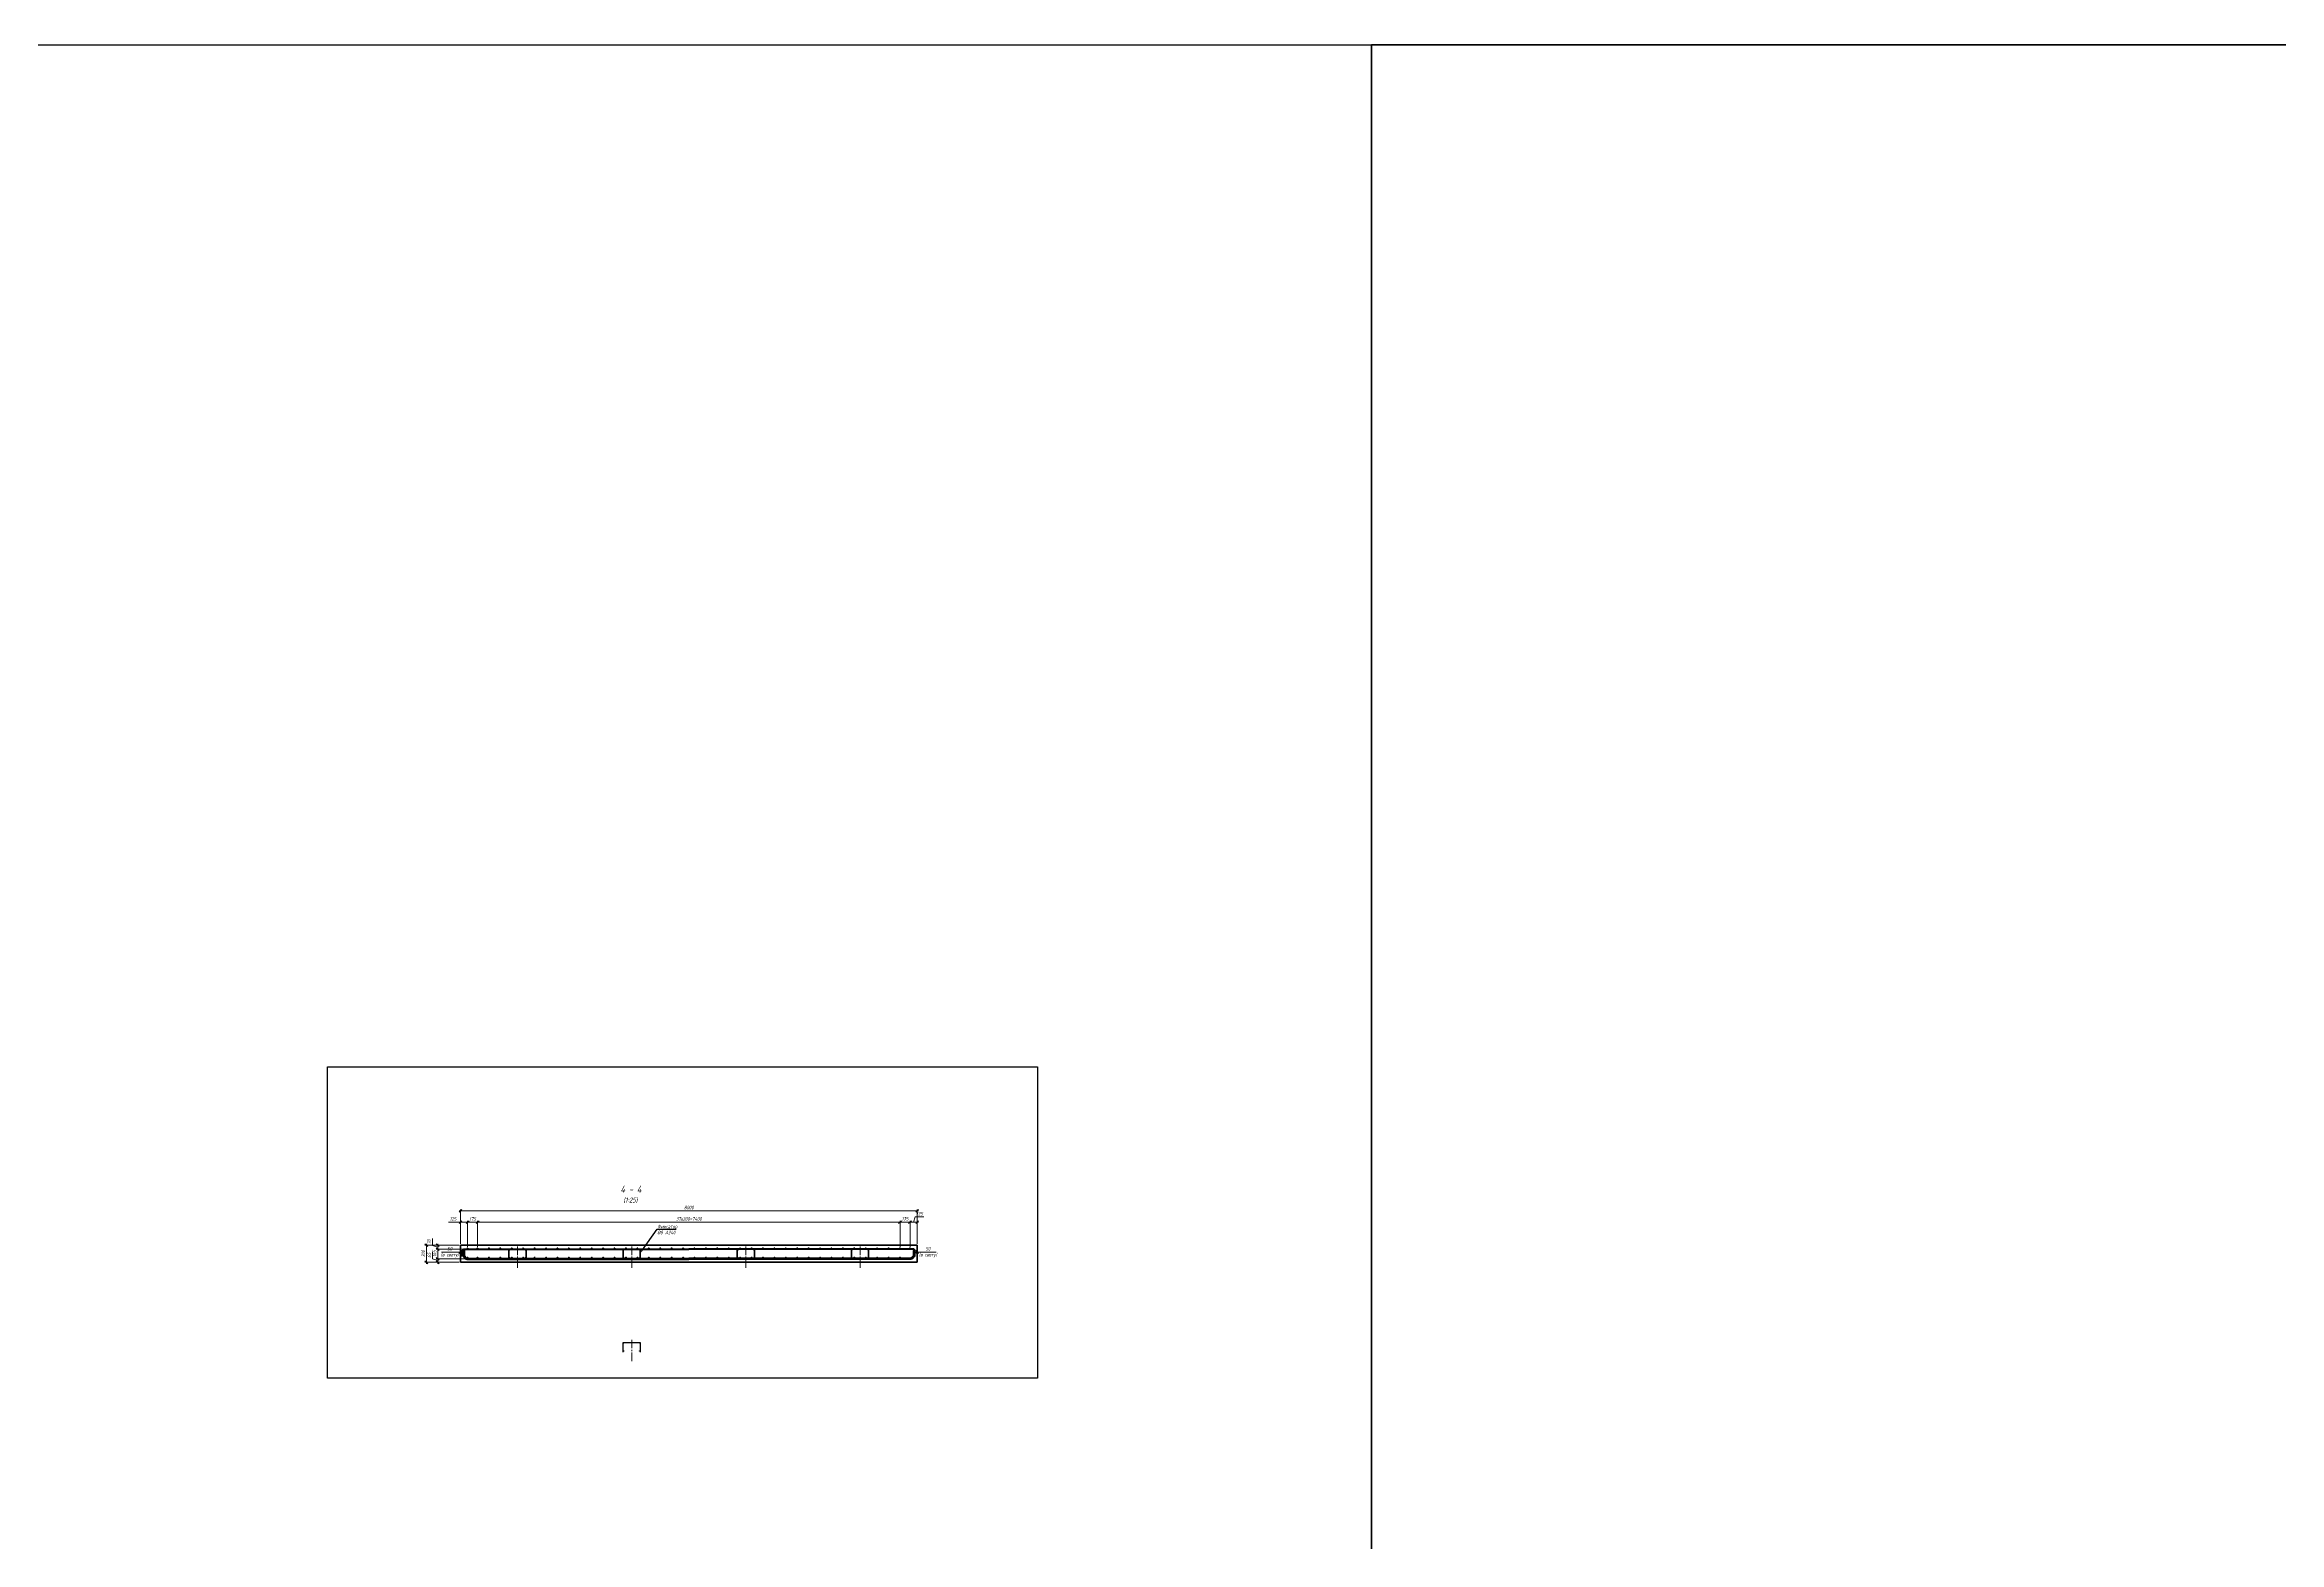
# Model space of a CAD drawing. Header units: millimetres. Extents: x 265754 to 14267433, y -6145605 to 2433772.
# Drawn here: x 6687455 to 6726598, y -194521 to -168288 of the extents above; entities that cross this region are included whole.
import ezdxf
from ezdxf import colors
from ezdxf.entities.mleader import LeaderData, LeaderLine
from ezdxf.math import Vec2, Vec3

# ---------------------------------------------------------------- set-up
doc = ezdxf.new("R2010")
doc.units = ezdxf.units.MM
doc.linetypes.add('осевая', pattern=[2, 1.25, -0.25, 0.25, -0.25])
doc.linetypes.add('осевая2', pattern=[1.125, 0.75, -0.125, 0.125, -0.125])
doc.layers.add('1 Осевая 0.15', color=3, linetype='осевая')
for name, color, linetype, lineweight in [('1-Бетон', 106, 'Continuous', 35), ('Арматура', 1, 'Continuous', 40), ('ИС_TXT_ЗГЛ', 1, 'Continuous', 35), ('Опалука', 4, 'Continuous', 25), ('Тонкая', 3, 'Continuous', 15)]:
    doc.layers.add(name, color=color, linetype=linetype, lineweight=lineweight)
doc.styles.add('0', font='isocpeur.ttf', dxfattribs={"width": 0.8, "oblique": 15})
doc.styles.add('1', font='isocpeur.ttf', dxfattribs={"width": 0.8, "oblique": 15})
doc.styles.add('м100', font='isocpeur.ttf', dxfattribs={"width": 0.8, "oblique": 10, "height": 250})
doc.styles.add('М50', font='isocpeur.ttf', dxfattribs={"width": 0.8, "oblique": 15, "height": 125})
doc.dimstyles.new('М25', dxfattribs={"dimscale": 25, "dimtxt": 2.5, "dimasz": 2, "dimexe": 1, "dimexo": 1, "dimgap": 1, "dimtad": 1, "dimdec": 0, "dimtxsty": '0', "dimblk1": 'OBLIQUE', "dimblk2": 'OBLIQUE', "dimsah": 1, "dimcen": 2.5, "dimdle": 1, "dimclrd": 256, "dimclre": 256, "dimclrt": 256, "dimaunit": 1, "dimadec": 0, "dimazin": 0, "dimtfac": 0.75, "dimtdec": 0, "dimtmove": 1, "dimatfit": 2, "dimldrblk": 'OBLIQUE', "dimfxl": 1, "dimtolj": 1, "dimtzin": 0, "dimlwd": -1, "dimlwe": -1, "dimarcsym": 0})

# ---------------------------------------------------------------- blocks, each defined once
blk = doc.blocks.new('_OBLIQUE')
at = {"color": 0, "linetype": 'ByBlock', "lineweight": -2}
blk.add_line((0.5, 0.5), (-0.5, -0.5), dxfattribs=at)
blk = doc.blocks.new('*D627')
at = {"layer": 'Defpoints', "color": 0, "linetype": 'Continuous', "transparency": 16777216}
for p in [(6702738, -188714), (6694738, -189317), (6702738, -189317)]:
    blk.add_point(p, dxfattribs=at)
at = {"layer": 'Тонкая', "transparency": 16777216}
for p, q in [((6694713, -188714), (6702763, -188714)), ((6694738, -189292), (6694738, -188689)), ((6702738, -189292), (6702738, -188689))]:
    blk.add_line(p, q, dxfattribs=at)
at = {"layer": 'Тонкая', "linetype": 'Continuous', "transparency": 16777216, "xscale": 50, "yscale": 50, "zscale": 50, "rotation": 180}
blk.add_blockref('_OBLIQUE', (6694738, -188714), dxfattribs=at)
at = {"layer": 'Тонкая', "linetype": 'Continuous', "transparency": 16777216, "xscale": 50, "yscale": 50, "zscale": 50}
blk.add_blockref('_OBLIQUE', (6702738, -188714), dxfattribs=at)
at = {"layer": 'Тонкая', "linetype": 'Continuous', "transparency": 16777216, "insert": (6698738, -188657), "char_height": 62.5, "attachment_point": 5, "style": '0'}
blk.add_mtext('\\A1;8000', dxfattribs=at)
blk = doc.blocks.new('*D628')
at = {"layer": 'Defpoints', "color": 0, "linetype": 'Continuous', "transparency": 16777216}
for p in [(6694863, -188914), (6694738, -189317), (6694863, -189373)]:
    blk.add_point(p, dxfattribs=at)
at = {"layer": 'Тонкая', "transparency": 16777216}
for p, q in [((6694531, -188914), (6694738, -188914)), ((6694713, -188914), (6694888, -188914)), ((6694738, -189292), (6694738, -188889)), ((6694863, -189348), (6694863, -188889))]:
    blk.add_line(p, q, dxfattribs=at)
at = {"layer": 'Тонкая', "linetype": 'Continuous', "transparency": 16777216, "xscale": 50, "yscale": 50, "zscale": 50, "rotation": 180}
blk.add_blockref('_OBLIQUE', (6694738, -188914), dxfattribs=at)
at = {"layer": 'Тонкая', "linetype": 'Continuous', "transparency": 16777216, "xscale": 50, "yscale": 50, "zscale": 50}
blk.add_blockref('_OBLIQUE', (6694863, -188914), dxfattribs=at)
at = {"layer": 'Тонкая', "linetype": 'Continuous', "transparency": 16777216, "insert": (6694607, -188857), "char_height": 62.5, "attachment_point": 5, "style": '0'}
blk.add_mtext('\\A1;125', dxfattribs=at)
blk = doc.blocks.new('*D629')
at = {"layer": 'Defpoints', "color": 0, "linetype": 'Continuous', "transparency": 16777216}
for p in [(6702438, -188914), (6695038, -189373), (6702438, -189373)]:
    blk.add_point(p, dxfattribs=at)
at = {"layer": 'Тонкая', "transparency": 16777216}
for p, q in [((6695013, -188914), (6702463, -188914)), ((6695038, -189348), (6695038, -188889)), ((6702438, -189348), (6702438, -188889))]:
    blk.add_line(p, q, dxfattribs=at)
at = {"layer": 'Тонкая', "linetype": 'Continuous', "transparency": 16777216, "xscale": 50, "yscale": 50, "zscale": 50, "rotation": 180}
blk.add_blockref('_OBLIQUE', (6695038, -188914), dxfattribs=at)
at = {"layer": 'Тонкая', "linetype": 'Continuous', "transparency": 16777216, "xscale": 50, "yscale": 50, "zscale": 50}
blk.add_blockref('_OBLIQUE', (6702438, -188914), dxfattribs=at)
at = {"layer": 'Тонкая', "linetype": 'Continuous', "transparency": 16777216, "insert": (6698738, -188857), "char_height": 62.5, "attachment_point": 5, "style": '0'}
blk.add_mtext('\\A1;37х200=7400', dxfattribs=at)
blk = doc.blocks.new('*D630')
at = {"layer": 'Defpoints', "color": 0, "linetype": 'Continuous', "transparency": 16777216}
for p in [(6702738, -188914), (6702613, -189373), (6702738, -189267)]:
    blk.add_point(p, dxfattribs=at)
at = {"layer": 'Тонкая', "transparency": 16777216}
for p, q in [((6702588, -188914), (6702763, -188914)), ((6702613, -189348), (6702613, -188889)), ((6702675, -188914), (6702704, -188820)), ((6702704, -188820), (6702855, -188820)), ((6702738, -189242), (6702738, -188889))]:
    blk.add_line(p, q, dxfattribs=at)
at = {"layer": 'Тонкая', "linetype": 'Continuous', "transparency": 16777216, "xscale": 50, "yscale": 50, "zscale": 50, "rotation": 180}
blk.add_blockref('_OBLIQUE', (6702613, -188914), dxfattribs=at)
at = {"layer": 'Тонкая', "linetype": 'Continuous', "transparency": 16777216, "xscale": 50, "yscale": 50, "zscale": 50}
blk.add_blockref('_OBLIQUE', (6702738, -188914), dxfattribs=at)
at = {"layer": 'Тонкая', "linetype": 'Continuous', "transparency": 16777216, "insert": (6702779, -188764), "char_height": 62.5, "attachment_point": 5, "style": '0'}
blk.add_mtext('\\A1;125', dxfattribs=at)
blk = doc.blocks.new('фиксатор Ф1 торец')
at = {"linetype": 'Continuous'}
h = blk.add_hatch(color=256, dxfattribs=at)
h.dxf.hatch_style = 1
h.paths.add_polyline_path([(-150, -58, 1), (-134, -58, 1)])
h = blk.add_hatch(color=256, dxfattribs=at)
h.dxf.hatch_style = 1
h.paths.add_polyline_path([(-150, -198, 1), (-134, -198, 1)])
h = blk.add_hatch(color=256, dxfattribs=at)
h.dxf.hatch_style = 1
h.paths.add_polyline_path([(134, -58, 1), (150, -58, 1)])
h = blk.add_hatch(color=256, dxfattribs=at)
h.dxf.hatch_style = 1
h.paths.add_polyline_path([(134, -198, 1), (150, -198, 1)])
for p, q in [((-150, -50), (-150, -218)), ((-150, -50), (150, -50)), ((150, -50), (150, -218))]:
    blk.add_line(p, q)
for centre in [(-142, -58), (-142, -198), (142, -58), (142, -198)]:
    blk.add_circle(centre, 4)
at = {"layer": '1 Осевая 0.15', "linetype": 'осевая2', "lineweight": 15, "ltscale": 200}
blk.add_line((0, 0), (0, -378), dxfattribs=at)
blk = doc.blocks.new('*D631')
at = {"layer": 'Defpoints', "color": 0, "linetype": 'Continuous', "transparency": 16777216}
for p in [(6694738, -189317), (6694142, -189617), (6694738, -189617)]:
    blk.add_point(p, dxfattribs=at)
at = {"layer": 'Тонкая', "transparency": 16777216}
for p, q in [((6694713, -189317), (6694117, -189317)), ((6694142, -189292), (6694142, -189642)), ((6694713, -189617), (6694117, -189617))]:
    blk.add_line(p, q, dxfattribs=at)
at = {"layer": 'Тонкая', "linetype": 'Continuous', "transparency": 16777216, "xscale": 50, "yscale": 50, "zscale": 50}
for p, rotation in [((6694142, -189317), 90), ((6694142, -189617), 270)]:
    blk.add_blockref('_OBLIQUE', p, dxfattribs=dict(at, rotation=rotation))
at = {"layer": 'Тонкая', "linetype": 'Continuous', "transparency": 16777216, "insert": (6694086, -189467), "char_height": 62.5, "attachment_point": 5, "rotation": 90, "style": '0'}
blk.add_mtext('\\A1;300', dxfattribs=at)
blk = doc.blocks.new('*D632')
at = {"layer": 'Defpoints', "color": 0, "linetype": 'Continuous', "transparency": 16777216}
for p in [(6694340, -189617), (6694738, -189617), (6694866, -189555)]:
    blk.add_point(p, dxfattribs=at)
at = {"layer": 'Тонкая', "transparency": 16777216}
for p, q in [((6694246, -189558), (6694246, -189431)), ((6694340, -189586), (6694246, -189558)), ((6694841, -189555), (6694315, -189555)), ((6694713, -189617), (6694315, -189617)), ((6694340, -189530), (6694340, -189642))]:
    blk.add_line(p, q, dxfattribs=at)
at = {"layer": 'Тонкая', "linetype": 'Continuous', "transparency": 16777216, "xscale": 50, "yscale": 50, "zscale": 50}
for p, rotation in [((6694340, -189555), 90), ((6694340, -189617), 270)]:
    blk.add_blockref('_OBLIQUE', p, dxfattribs=dict(at, rotation=rotation))
at = {"layer": 'Тонкая', "linetype": 'Continuous', "transparency": 16777216, "insert": (6694190, -189494), "char_height": 62.5, "attachment_point": 5, "rotation": 90, "style": '0'}
blk.add_mtext('\\A1;65', dxfattribs=at)
blk = doc.blocks.new('*D633')
at = {"layer": 'Defpoints', "color": 0, "linetype": 'Continuous', "transparency": 16777216}
for p in [(6694340, -189386), (6694814, -189386), (6694866, -189555)]:
    blk.add_point(p, dxfattribs=at)
at = {"layer": 'Тонкая', "transparency": 16777216}
for p, q in [((6694789, -189386), (6694315, -189386)), ((6694340, -189580), (6694340, -189361)), ((6694841, -189555), (6694315, -189555))]:
    blk.add_line(p, q, dxfattribs=at)
at = {"layer": 'Тонкая', "linetype": 'Continuous', "transparency": 16777216, "xscale": 50, "yscale": 50, "zscale": 50}
for p, rotation in [((6694340, -189386), 90), ((6694340, -189555), 270)]:
    blk.add_blockref('_OBLIQUE', p, dxfattribs=dict(at, rotation=rotation))
at = {"layer": 'Тонкая', "linetype": 'Continuous', "transparency": 16777216, "insert": (6694283, -189465), "char_height": 62.5, "attachment_point": 5, "rotation": 90, "style": '0'}
blk.add_mtext('\\A1;165', dxfattribs=at)
blk = doc.blocks.new('*D634')
at = {"layer": 'Defpoints', "color": 0, "linetype": 'Continuous', "transparency": 16777216}
for p in [(6694340, -189317), (6694738, -189317), (6694814, -189386)]:
    blk.add_point(p, dxfattribs=at)
at = {"layer": 'Тонкая', "transparency": 16777216}
for p, q in [((6694246, -189323), (6694246, -189197)), ((6694340, -189352), (6694246, -189323)), ((6694713, -189317), (6694315, -189317)), ((6694789, -189386), (6694315, -189386)), ((6694340, -189411), (6694340, -189292))]:
    blk.add_line(p, q, dxfattribs=at)
at = {"layer": 'Тонкая', "linetype": 'Continuous', "transparency": 16777216, "xscale": 50, "yscale": 50, "zscale": 50}
for p, rotation in [((6694340, -189317), 90), ((6694340, -189386), 270)]:
    blk.add_blockref('_OBLIQUE', p, dxfattribs=dict(at, rotation=rotation))
at = {"layer": 'Тонкая', "linetype": 'Continuous', "transparency": 16777216, "insert": (6694190, -189260), "char_height": 62.5, "attachment_point": 5, "rotation": 90, "style": '0'}
blk.add_mtext('\\A1;70', dxfattribs=at)
blk = doc.blocks.new('*D662')
at = {"layer": 'Defpoints', "color": 0, "linetype": 'Continuous', "transparency": 16777216}
for p in [(6695038, -188914), (6694863, -189373), (6695038, -189373)]:
    blk.add_point(p, dxfattribs=at)
at = {"layer": 'Тонкая', "transparency": 16777216}
for p, q in [((6694838, -188914), (6695063, -188914)), ((6694863, -189348), (6694863, -188889)), ((6695038, -189348), (6695038, -188889))]:
    blk.add_line(p, q, dxfattribs=at)
at = {"layer": 'Тонкая', "linetype": 'Continuous', "transparency": 16777216, "xscale": 50, "yscale": 50, "zscale": 50, "rotation": 180}
blk.add_blockref('_OBLIQUE', (6694863, -188914), dxfattribs=at)
at = {"layer": 'Тонкая', "linetype": 'Continuous', "transparency": 16777216, "xscale": 50, "yscale": 50, "zscale": 50}
blk.add_blockref('_OBLIQUE', (6695038, -188914), dxfattribs=at)
at = {"layer": 'Тонкая', "linetype": 'Continuous', "transparency": 16777216, "insert": (6694950, -188857), "char_height": 62.5, "attachment_point": 5, "style": '0'}
blk.add_mtext('\\A1;175', dxfattribs=at)
blk = doc.blocks.new('*D663')
at = {"layer": 'Defpoints', "color": 0, "linetype": 'Continuous', "transparency": 16777216}
for p in [(6702613, -188914), (6702438, -189373), (6702613, -189373)]:
    blk.add_point(p, dxfattribs=at)
at = {"layer": 'Тонкая', "transparency": 16777216}
for p, q in [((6702413, -188914), (6702638, -188914)), ((6702438, -189348), (6702438, -188889)), ((6702613, -189348), (6702613, -188889))]:
    blk.add_line(p, q, dxfattribs=at)
at = {"layer": 'Тонкая', "linetype": 'Continuous', "transparency": 16777216, "xscale": 50, "yscale": 50, "zscale": 50, "rotation": 180}
blk.add_blockref('_OBLIQUE', (6702438, -188914), dxfattribs=at)
at = {"layer": 'Тонкая', "linetype": 'Continuous', "transparency": 16777216, "xscale": 50, "yscale": 50, "zscale": 50}
blk.add_blockref('_OBLIQUE', (6702613, -188914), dxfattribs=at)
at = {"layer": 'Тонкая', "linetype": 'Continuous', "transparency": 16777216, "insert": (6702525, -188857), "char_height": 62.5, "attachment_point": 5, "style": '0'}
blk.add_mtext('\\A1;175', dxfattribs=at)
blk = doc.blocks.new('*U448')
at = {"layer": 'Арматура', "linetype": 'Continuous'}
h = blk.add_hatch(color=256, dxfattribs=at)
h.dxf.hatch_style = 1
h.paths.add_polyline_path([(6, 0, 1), (-6, 0, 1)])
blk.add_circle((0, 0), 6, dxfattribs=at)
blk = doc.blocks.new('*U449')
at = {"color": 0, "linetype": 'ByBlock', "lineweight": -2, "transparency": 16777216}
for p in [(0, 0), (200, 0), (400, 0), (600, 0), (800, 0), (1000, 0), (1200, 0), (1400, 0), (1600, 0), (1800, 0), (2000, 0), (2200, 0), (2400, 0), (2600, 0), (2800, 0), (3000, 0), (3200, 0), (3400, 0), (3600, 0), (3800, 0), (4000, 0), (4200, 0), (4400, 0), (4600, 0), (4800, 0), (5000, 0), (5200, 0), (5400, 0), (5600, 0), (5800, 0), (6000, 0), (6200, 0), (6400, 0), (6600, 0), (6800, 0), (7000, 0), (7200, 0), (7400, 0)]:
    blk.add_blockref('*U448', p, dxfattribs=at)
blk = doc.blocks.new('*U446')
at = {"layer": 'Арматура', "linetype": 'Continuous'}
h = blk.add_hatch(color=256, dxfattribs=at)
h.dxf.hatch_style = 1
h.paths.add_polyline_path([(6, 0, 1), (-6, 0, 1)])
blk.add_circle((0, 0), 6, dxfattribs=at)
blk = doc.blocks.new('*U447')
at = {"color": 0, "linetype": 'ByBlock', "lineweight": -2, "transparency": 16777216}
for p in [(0, 0), (200, 0), (400, 0), (600, 0), (800, 0), (1000, 0), (1200, 0), (1400, 0), (1600, 0), (1800, 0), (2000, 0), (2200, 0), (2400, 0), (2600, 0), (2800, 0), (3000, 0), (3200, 0), (3400, 0), (3600, 0), (3800, 0), (4000, 0), (4200, 0), (4400, 0), (4600, 0), (4800, 0), (5000, 0), (5200, 0), (5400, 0), (5600, 0), (5800, 0), (6000, 0), (6200, 0), (6400, 0), (6600, 0), (6800, 0), (7000, 0), (7200, 0), (7400, 0)]:
    blk.add_blockref('*U446', p, dxfattribs=at)

msp = doc.modelspace()

# ---------------------------------------------------------------- hatches: boundary and pattern name
at = {"linetype": 'Continuous'}
h = msp.add_hatch(color=256, dxfattribs=at)
h.dxf.hatch_style = 1
h.paths.add_polyline_path([(6697587.8967, -191031.2411, 1), (6697603.8967, -191031.2411, 1)])
h = msp.add_hatch(color=256, dxfattribs=at)
h.dxf.hatch_style = 1
h.paths.add_polyline_path([(6697587.8967, -191171.2411, 1), (6697603.8967, -191171.2411, 1)])
h = msp.add_hatch(color=256, dxfattribs=at)
h.dxf.hatch_style = 1
h.paths.add_polyline_path([(6697871.8967, -191031.2411, 1), (6697887.8967, -191031.2411, 1)])
h = msp.add_hatch(color=256, dxfattribs=at)
h.dxf.hatch_style = 1
h.paths.add_polyline_path([(6697871.8967, -191171.2411, 1), (6697887.8967, -191171.2411, 1)])
at = {"layer": 'Арматура', "linetype": 'Continuous'}
h = msp.add_hatch(color=256, dxfattribs=at)
h.dxf.hatch_style = 1
h.paths.add_polyline_path([(6694868.8967, -189373.1059, 1), (6694856.8967, -189373.1059, 1)])
h = msp.add_hatch(color=256, dxfattribs=at)
h.dxf.hatch_style = 1
h.paths.add_polyline_path([(6702606.8967, -189373.1059, -1), (6702618.8967, -189373.1059, -1)])
h = msp.add_hatch(color=256, dxfattribs=at)
h.dxf.hatch_style = 1
h.paths.add_polyline_path([(6694868.8967, -189534.1059, 1), (6694856.8967, -189534.1059, 1)])

# ---------------------------------------------------------------- linework, layer by layer
at = {"color": 1}
for points in [[(6595534.7573, -168287.8703), (6710697.8661, -168287.8703), (6710697.8661, -265168.2621), (6595534.7573, -265168.2621)], [(6692407.4807, -186194.9107), (6704848.4367, -186194.9107), (6704848.4367, -191645.2743), (6692407.4807, -191645.2743)]]:
    msp.add_lwpolyline(points, close=True, dxfattribs=at)
msp.add_lwpolyline([(6697587.8967, -191191.2411), (6697587.8967, -191023.2411), (6697887.8967, -191023.2411), (6697887.8967, -191191.2411)])
for centre in [(6697595.8967, -191031.2411), (6697595.8967, -191171.2411), (6697879.8967, -191031.2411), (6697879.8967, -191171.2411)]:
    msp.add_circle(centre, 4)
at = {"layer": '1 Осевая 0.15', "linetype": 'осевая2', "lineweight": 15, "ltscale": 200}
msp.add_line((6697737.8967, -190973.2411), (6697737.8967, -191351.1881), dxfattribs=at)
at = {"layer": '1-Бетон', "color": 1}
msp.add_lwpolyline([(6710697.8661, -168287.8703), (6820797.8941, -168287.8703), (6820797.8941, -222111.3242), (6710697.8661, -222111.3242)], close=True, dxfattribs=at)
at = {"layer": 'Defpoints', "linetype": 'Continuous'}
for points in [[(6694770.8967, -189516.1059), (6694770.8967, -189422.1059, -0.4142135624), (6694813.8967, -189379.1059), (6698737.8967, -189379.1059)], [(6694784.8967, -189516.1059), (6694784.8967, -189422.1059, -0.4142135624), (6694813.8967, -189393.1059), (6698737.8967, -189393.1059)], [(6694784.8967, -189408.2947), (6694784.8967, -189488.6059, 0.4142135624), (6694862.8967, -189566.6059), (6698737.8967, -189566.6059)], [(6694808.8967, -189408.2947), (6694808.8967, -189488.6059, 0.4142135624), (6694862.8967, -189542.6059), (6698737.8967, -189542.6059)], [(6702704.8967, -189516.1059), (6702704.8967, -189422.1059, 0.4142135624), (6702661.8967, -189379.1059), (6698737.8967, -189379.1059)], [(6702690.8967, -189516.1059), (6702690.8967, -189422.1059, 0.4142135624), (6702661.8967, -189393.1059), (6698737.8967, -189393.1059)], [(6702690.8967, -189408.2947), (6702690.8967, -189488.6059, -0.4142135624), (6702612.8967, -189566.6059), (6698737.8967, -189566.6059)], [(6702666.8967, -189408.2947), (6702666.8967, -189488.6059, -0.4142135624), (6702612.8967, -189542.6059), (6698737.8967, -189542.6059)]]:
    msp.add_lwpolyline(points, format="xyb", dxfattribs=at)
at = {"layer": 'Арматура', "linetype": 'Continuous'}
for points in [[(6694777.8967, -189516.1059), (6694777.8967, -189422.1059, -0.4142135624), (6694813.8967, -189386.1059), (6698737.8967, -189386.1059), (6702661.8967, -189386.1059, -0.4142135624), (6702697.8967, -189422.1059), (6702697.8967, -189516.1059)], [(6694796.8967, -189408.2947), (6694796.8967, -189488.6059, 0.4142135624), (6694862.8967, -189554.6059), (6698737.8967, -189554.6059), (6702612.8967, -189554.6059, 0.4142135624), (6702678.8967, -189488.6059), (6702678.8967, -189408.2947)]]:
    msp.add_lwpolyline(points, format="xyb", dxfattribs=at)
for centre in [(6694862.8967, -189373.1059), (6702612.8967, -189373.1059), (6694862.8967, -189534.1059)]:
    msp.add_circle(centre, 6, dxfattribs=at)
at = {"layer": 'Опалука'}
for points in [[(6702737.8967, -189617.1059), (6694737.8967, -189617.1059), (6694737.8967, -189317.1059), (6702737.8967, -189317.1059)], [(6694737.8967, -189617.1059), (6702737.8967, -189617.1059), (6702737.8967, -189317.1059), (6694737.8967, -189317.1059)]]:
    msp.add_lwpolyline(points, close=True, dxfattribs=at)
at = {"layer": 'Тонкая', "color": 3, "linetype": 'Continuous'}
for p, q in [((6694789.6031, -189437.1707), (6694406.5274, -189437.1707)), ((6702686.1903, -189437.1707), (6703069.266, -189437.1707))]:
    msp.add_line(p, q, dxfattribs=at)

# ---------------------------------------------------------------- block references
at = {"color": 5}
for name, p in [('*U449', (6695037.8967, -189373.1059)), ('*U447', (6695037.8967, -189534.1059))]:
    msp.add_blockref(name, p, dxfattribs=at)
at = {"layer": 'Арматура', "linetype": 'Continuous'}
for p in [(6695737.8967, -189339.1059), (6697737.8967, -189339.1059), (6699737.8967, -189339.1059)]:
    msp.add_blockref('фиксатор Ф1 торец', p, dxfattribs=at)
at = {"layer": 'Арматура', "linetype": 'Continuous', "xscale": -1}
msp.add_blockref('фиксатор Ф1 торец', (6701737.8967, -189339.1059), dxfattribs=at)
at = {"layer": 'Тонкая', "color": 3, "linetype": 'Continuous', "yscale": 50, "zscale": 50}
for p, xscale in [((6694737.8967, -189437.1707), 50), ((6702704.8967, -189437.1707), -50), ((6702737.8967, -189437.1707), -50)]:
    msp.add_blockref('_OBLIQUE', p, dxfattribs=dict(at, xscale=xscale))
at = {"layer": 'Тонкая', "color": 3, "linetype": 'Continuous', "xscale": 50, "yscale": 50, "zscale": 50, "rotation": 180}
msp.add_blockref('_OBLIQUE', (6694777.8967, -189437.1707), dxfattribs=at)

# ---------------------------------------------------------------- texts
at = {"layer": 'ИС_TXT_ЗГЛ', "linetype": 'Continuous', "insert": (6697723.7749, -188334.4967), "char_height": 125, "attachment_point": 5, "style": 'М50'}
msp.add_mtext('\\A1;4 - 4', dxfattribs=at)
at = {"layer": 'ИС_TXT_ЗГЛ', "insert": (6697715.0401, -188530.6448), "char_height": 87.5, "attachment_point": 5, "style": 'М50'}
msp.add_mtext('\\A1;(1:25)', dxfattribs=at)
at = {"layer": 'Тонкая', "color": 4, "linetype": 'Continuous', "char_height": 62.5, "attachment_point": 5, "style": '1'}
for insert in [(6694549.201, -189439.3704), (6702926.5924, -189439.3704)]:
    msp.add_mtext('\\A1;50 \\P(в свету)', dxfattribs=dict(at, insert=insert))

# ---------------------------------------------------------------- dimensions: what is measured, and where the dimension line sits
at = {"layer": 'Тонкая', "linetype": 'Continuous'}
for base, p1, p2, picture, middle in [((6702737.8967, -188713.5415), (6694737.8967, -189317.1059), (6702737.8967, -189317.1059), '*D627', (6698737.8967, -188657.2915)), ((6695037.8967, -188913.5415), (6694862.8967, -189373.1059), (6695037.8967, -189373.1059), '*D662', (6694950.3967, -188857.2915)), ((6702612.8967, -188913.5415), (6702437.8967, -189373.1059), (6702612.8967, -189373.1059), '*D663', (6702525.3967, -188857.2915)), ((6702737.8967, -188913.5415), (6702612.8967, -189373.1059), (6702737.8967, -189267.1059), '*D630', (6702728.5217, -188763.5415))]:
    dim = msp.add_linear_dim(base=base, p1=p1, p2=p2, dimstyle='М25', dxfattribs=at)
    dim.commit()
    dim.dimension.update_dxf_attribs({"geometry": picture, "text_midpoint": middle})
dim = msp.add_linear_dim(base=(6694862.8967, -188913.5415), p1=(6694737.8967, -189317.1059), p2=(6694862.8967, -189373.1059), dimstyle='М25', dxfattribs=at)
dim.commit()
dim.dimension.update_dxf_attribs({"geometry": '*D628', "text_midpoint": (6694607.0233, -188913.5415), "dimtype": 160})
dim = msp.add_linear_dim(base=(6702437.8967, -188913.5415), p1=(6695037.8967, -189373.1059), p2=(6702437.8967, -189373.1059), text='37х200=7400', dimstyle='М25', dxfattribs=at)
dim.commit()
dim.dimension.update_dxf_attribs({"geometry": '*D629', "text_midpoint": (6698737.8967, -188857.2915)})
dim = msp.add_linear_dim(base=(6694142.4998, -189617.1059), p1=(6694737.8967, -189317.1059), p2=(6694737.8967, -189617.1059), angle=90, dimstyle='М25', dxfattribs=at)
dim.commit()
dim.dimension.update_dxf_attribs({"geometry": '*D631', "text_midpoint": (6694086.2498, -189467.1059)})
for base, p1, p2, text, picture, middle in [((6694339.5548, -189317.1059), (6694813.8967, -189386.1059), (6694737.8967, -189317.1059), '70', '*D634', (6694189.5548, -189298.4809)), ((6694339.5548, -189617.1059), (6694866.3967, -189554.6059), (6694737.8967, -189617.1059), '65', '*D632', (6694189.5548, -189532.7309))]:
    dim = msp.add_linear_dim(base=base, p1=p1, p2=p2, angle=90, text=text, dimstyle='М25', dxfattribs=at)
    dim.commit()
    dim.dimension.update_dxf_attribs({"geometry": picture, "text_midpoint": middle})
dim = msp.add_linear_dim(base=(6694339.5548, -189386.1059), p1=(6694866.3967, -189554.6059), p2=(6694813.8967, -189386.1059), angle=90, text='165', dimstyle='М25', dxfattribs=at)
dim.commit()
dim.dimension.update_dxf_attribs({"geometry": '*D633', "text_midpoint": (6694339.5548, -189465.1217), "dimtype": 160})

# ---------------------------------------------------------------- leaders
ml = msp.add_multileader_mtext('Standard', dxfattribs=at)
ml.set_content('{\\Q15;Фиксатор\\P%%C8 А240}', color=4, style='м100')
ml.set_leader_properties(color=3)
ml.build(insert=Vec2(0, 0))
ml.multileader.update_dxf_attribs({"text_left_attachment_type": 6, "text_right_attachment_type": 6, "dogleg_length": 0.36, "arrow_head_size": 50})
ctx = ml.context
ctx.base_point, ctx.char_height, ctx.arrow_head_size, ctx.landing_gap_size, ctx.plane_origin = Vec3(6698183.4022, -189033.8233), 62.5, 50, 1, Vec3(6697887.8967, -189458.8863)
ctx.left_attachment, ctx.right_attachment = 6, 6
notes = []
notes.append((ctx, [(0, (1, 1, 0), (6698183.0422, -189033.8233), (1, 0), 0.36, [(0, [(6697887.8967, -189458.8863)], 0, [])])]))
ctx.mtext.insert, ctx.mtext.width, ctx.mtext.flow_direction = Vec3(6698184.4022, -188958.8233), 485.220326, 5
for ctx, leaders in notes:
    for number, flags, end, landing, length, lines in leaders:
        leader = LeaderData()
        leader.index, (leader.has_last_leader_line, leader.has_dogleg_vector, leader.attachment_direction) = number, flags
        leader.last_leader_point, leader.dogleg_vector, leader.dogleg_length = Vec3(end), Vec3(landing), length
        for number, points, colour, breaks in lines:
            line = LeaderLine()
            line.index, line.vertices, line.color, line.breaks = number, Vec3.list(points), colors.encode_raw_color(colour), breaks
            leader.lines.append(line)
        ctx.leaders.append(leader)

doc.saveas('drawing.dxf')
